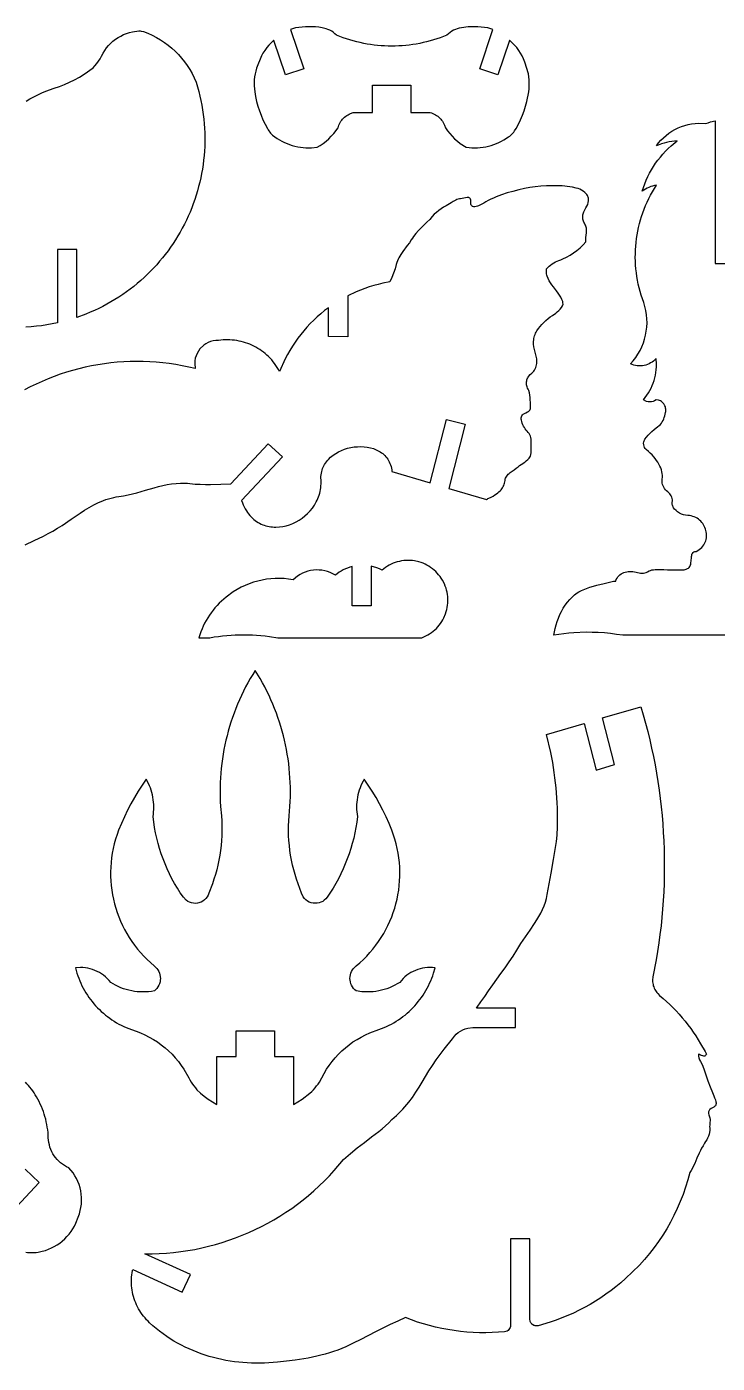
# Model space of a CAD drawing. Extents: x -20.3 to 46.2, y -10.8 to 25.4.
# Drawn here: x 2.79 to 20.84, y -10.82 to 24.1 of the extents above; entities that cross this region are included whole.
import ezdxf

# ---------------------------------------------------------------- set-up
doc = ezdxf.new("R2010")
doc.units = 0

msp = doc.modelspace()

# ---------------------------------------------------------------- linework, layer by layer
for points in [[(10.028, 23.004), (9.551, 22.843), (9.246, 23.747), (9.244, 23.745), (9.242, 23.743), (9.177, 23.685), (9.117, 23.622), (9.061, 23.557), (9.01, 23.487), (8.963, 23.415), (8.921, 23.34), (8.797, 23.021), (8.775, 22.946), (8.757, 22.869), (8.744, 22.792), (8.736, 22.715), (8.732, 22.637), (8.733, 22.559), (8.748, 22.403), (8.77, 22.278), (8.798, 22.153), (8.832, 22.03), (8.87, 21.909), (8.914, 21.79), (8.964, 21.672), (9.078, 21.444), (9.097, 21.412), (9.117, 21.382), (9.139, 21.352), (9.163, 21.324), (9.188, 21.298), (9.215, 21.272), (9.272, 21.226), (9.333, 21.185), (9.396, 21.146), (9.46, 21.111), (9.526, 21.079), (9.593, 21.05), (9.661, 21.025), (9.73, 21.002), (9.8, 20.983), (9.871, 20.967), (9.943, 20.955), (10.015, 20.946), (10.087, 20.94), (10.16, 20.938), (10.234, 20.94), (10.38, 20.953), (10.461, 21.002), (10.538, 21.056), (10.612, 21.114), (10.683, 21.176), (10.749, 21.243), (10.812, 21.313), (10.925, 21.464), (10.936, 21.5), (10.949, 21.535), (10.965, 21.569), (10.982, 21.601), (11.002, 21.633), (11.023, 21.662), (11.046, 21.691), (11.071, 21.717), (11.098, 21.742), (11.126, 21.765), (11.156, 21.787), (11.188, 21.806), (11.22, 21.823), (11.254, 21.839), (11.325, 21.862), (11.825, 21.862), (11.825, 22.577), (12.831, 22.577), (12.831, 21.862), (13.331, 21.862), (13.367, 21.852), (13.402, 21.839), (13.436, 21.823), (13.469, 21.806), (13.5, 21.787), (13.53, 21.765), (13.558, 21.742), (13.585, 21.717), (13.61, 21.691), (13.633, 21.662), (13.655, 21.633), (13.674, 21.601), (13.691, 21.569), (13.707, 21.535), (13.731, 21.464), (13.785, 21.386), (13.844, 21.313), (13.907, 21.243), (13.973, 21.176), (14.044, 21.114), (14.118, 21.056), (14.276, 20.953), (14.349, 20.944), (14.422, 20.94), (14.496, 20.938), (14.569, 20.94), (14.641, 20.946), (14.714, 20.955), (14.785, 20.967), (14.856, 20.983), (14.926, 21.002), (14.995, 21.025), (15.063, 21.05), (15.13, 21.079), (15.196, 21.111), (15.26, 21.146), (15.384, 21.226), (15.413, 21.248), (15.441, 21.272), (15.468, 21.298), (15.493, 21.324), (15.517, 21.352), (15.539, 21.382), (15.578, 21.444), (15.638, 21.557), (15.692, 21.672), (15.742, 21.79), (15.786, 21.909), (15.825, 22.03), (15.858, 22.153), (15.908, 22.403), (15.918, 22.481), (15.924, 22.559), (15.924, 22.637), (15.92, 22.715), (15.912, 22.792), (15.899, 22.869), (15.805, 23.181), (15.772, 23.262), (15.735, 23.34), (15.693, 23.415), (15.646, 23.487), (15.595, 23.557), (15.539, 23.622), (15.414, 23.743), (15.412, 23.745), (15.41, 23.747), (15.105, 22.843), (14.628, 23.004), (14.974, 24.033), (14.843, 24.071), (14.757, 24.085), (14.67, 24.095), (14.583, 24.101), (14.496, 24.104), (14.409, 24.103), (14.322, 24.099), (14.149, 24.079), (14.095, 24.068), (14.043, 24.053), (13.993, 24.034), (13.944, 24.011), (13.898, 23.984), (13.853, 23.954), (13.772, 23.882), (13.685, 23.848), (13.597, 23.816), (13.509, 23.786), (13.42, 23.758), (13.331, 23.732), (13.241, 23.709), (13.151, 23.688), (13.061, 23.669), (12.97, 23.652), (12.879, 23.638), (12.787, 23.626), (12.696, 23.616), (12.604, 23.608), (12.512, 23.602), (12.42, 23.599), (12.328, 23.598), (12.236, 23.599), (12.144, 23.602), (12.052, 23.608), (11.961, 23.616), (11.869, 23.626), (11.778, 23.638), (11.686, 23.652), (11.596, 23.669), (11.505, 23.688), (11.415, 23.709), (11.325, 23.732), (11.236, 23.758), (11.147, 23.786), (11.059, 23.816), (10.884, 23.882), (10.845, 23.92), (10.803, 23.954), (10.759, 23.984), (10.712, 24.011), (10.663, 24.034), (10.613, 24.053), (10.507, 24.079), (10.421, 24.09), (10.334, 24.099), (10.247, 24.103), (10.16, 24.104), (10.073, 24.101), (9.986, 24.095), (9.813, 24.071), (9.682, 24.033), (10.028, 23.004)], [(11.291, 8.969), (11.291, 9.995), (11.231, 9.978), (11.173, 9.958), (11.117, 9.935), (11.061, 9.908), (11.007, 9.879), (10.955, 9.847), (10.856, 9.773), (10.789, 9.811), (10.72, 9.843), (10.649, 9.868), (10.577, 9.887), (10.504, 9.9), (10.43, 9.907), (10.356, 9.908), (10.283, 9.903), (10.21, 9.892), (10.139, 9.876), (10.068, 9.853), (10, 9.824), (9.933, 9.79), (9.87, 9.75), (9.751, 9.653), (9.634, 9.671), (9.517, 9.683), (9.401, 9.688), (9.284, 9.686), (9.168, 9.679), (9.053, 9.665), (8.939, 9.645), (8.826, 9.619), (8.714, 9.588), (8.605, 9.55), (8.497, 9.506), (8.392, 9.457), (8.289, 9.401), (8.189, 9.341), (7.999, 9.202), (7.937, 9.149), (7.876, 9.095), (7.818, 9.038), (7.763, 8.979), (7.709, 8.918), (7.658, 8.855), (7.61, 8.79), (7.564, 8.724), (7.52, 8.656), (7.479, 8.586), (7.44, 8.515), (7.405, 8.442), (7.372, 8.368), (7.341, 8.293), (7.289, 8.138), (7.577, 8.138), (7.687, 8.157), (7.798, 8.173), (7.908, 8.186), (8.019, 8.197), (8.13, 8.206), (8.241, 8.212), (8.353, 8.216), (8.464, 8.217), (8.575, 8.216), (8.686, 8.212), (8.797, 8.206), (8.908, 8.197), (9.019, 8.186), (9.13, 8.173), (9.351, 8.138), (13.114, 8.138), (13.167, 8.159), (13.219, 8.184), (13.27, 8.21), (13.319, 8.24), (13.366, 8.272), (13.411, 8.306), (13.454, 8.343), (13.495, 8.382), (13.534, 8.423), (13.57, 8.467), (13.604, 8.512), (13.636, 8.559), (13.665, 8.608), (13.692, 8.659), (13.737, 8.765), (13.755, 8.82), (13.769, 8.875), (13.781, 8.931), (13.79, 8.987), (13.795, 9.044), (13.798, 9.101), (13.797, 9.157), (13.793, 9.214), (13.787, 9.27), (13.777, 9.326), (13.764, 9.381), (13.748, 9.435), (13.729, 9.489), (13.707, 9.542), (13.655, 9.644), (13.624, 9.693), (13.591, 9.74), (13.555, 9.785), (13.518, 9.828), (13.478, 9.868), (13.436, 9.907), (13.392, 9.942), (13.346, 9.976), (13.299, 10.007), (13.25, 10.035), (13.199, 10.06), (13.147, 10.083), (13.094, 10.103), (13.039, 10.12), (12.927, 10.145), (12.869, 10.153), (12.812, 10.158), (12.755, 10.159), (12.698, 10.158), (12.641, 10.153), (12.585, 10.145), (12.53, 10.134), (12.475, 10.121), (12.421, 10.104), (12.368, 10.084), (12.316, 10.062), (12.265, 10.036), (12.215, 10.008), (12.167, 9.977), (12.076, 9.907), (12.008, 9.939), (11.939, 9.966), (11.795, 10.006), (11.795, 8.969), (11.291, 8.969)], [(10.192, -3.761), (10.239, -3.718), (10.283, -3.672), (10.325, -3.625), (10.365, -3.575), (10.402, -3.524), (10.437, -3.472), (10.499, -3.361), (10.559, -3.249), (10.624, -3.14), (10.694, -3.036), (10.77, -2.935), (10.85, -2.839), (10.935, -2.747), (11.024, -2.66), (11.117, -2.577), (11.215, -2.499), (11.316, -2.426), (11.421, -2.359), (11.53, -2.296), (11.641, -2.239), (11.756, -2.188), (11.995, -2.102), (12.063, -2.077), (12.129, -2.05), (12.195, -2.021), (12.26, -1.989), (12.323, -1.956), (12.385, -1.922), (12.446, -1.885), (12.505, -1.846), (12.563, -1.806), (12.62, -1.764), (12.676, -1.721), (12.73, -1.676), (12.782, -1.629), (12.834, -1.58), (12.883, -1.531), (12.931, -1.479), (12.978, -1.427), (13.022, -1.372), (13.066, -1.317), (13.107, -1.26), (13.147, -1.202), (13.185, -1.142), (13.221, -1.082), (13.255, -1.02), (13.288, -0.957), (13.318, -0.893), (13.347, -0.828), (13.374, -0.761), (13.399, -0.694), (13.421, -0.626), (13.46, -0.487), (13.394, -0.481), (13.328, -0.479), (13.263, -0.481), (13.198, -0.488), (13.134, -0.499), (13.07, -0.514), (13.009, -0.533), (12.948, -0.555), (12.889, -0.582), (12.832, -0.613), (12.777, -0.647), (12.724, -0.684), (12.674, -0.726), (12.626, -0.771), (12.538, -0.87), (12.474, -0.909), (12.408, -0.945), (12.341, -0.978), (12.273, -1.007), (12.203, -1.033), (12.133, -1.056), (12.061, -1.075), (11.989, -1.091), (11.916, -1.103), (11.842, -1.112), (11.768, -1.117), (11.694, -1.119), (11.62, -1.117), (11.545, -1.112), (11.397, -1.09), (11.361, -1.059), (11.33, -1.024), (11.302, -0.986), (11.28, -0.945), (11.262, -0.902), (11.249, -0.857), (11.238, -0.763), (11.241, -0.716), (11.25, -0.669), (11.263, -0.624), (11.281, -0.581), (11.304, -0.541), (11.332, -0.503), (11.4, -0.437), (11.496, -0.355), (11.588, -0.27), (11.676, -0.182), (11.76, -0.09), (11.839, 0.004), (11.915, 0.101), (11.987, 0.2), (12.054, 0.302), (12.118, 0.406), (12.177, 0.512), (12.231, 0.62), (12.282, 0.73), (12.328, 0.842), (12.369, 0.955), (12.407, 1.07), (12.44, 1.186), (12.468, 1.303), (12.492, 1.422), (12.511, 1.541), (12.526, 1.661), (12.536, 1.781), (12.541, 1.902), (12.542, 2.024), (12.537, 2.146), (12.529, 2.267), (12.515, 2.389), (12.496, 2.511), (12.473, 2.632), (12.445, 2.753), (12.411, 2.873), (12.33, 3.111), (12.258, 3.287), (12.181, 3.46), (12.099, 3.631), (12.011, 3.8), (11.918, 3.965), (11.82, 4.128), (11.609, 4.443), (11.578, 4.387), (11.549, 4.33), (11.523, 4.272), (11.5, 4.213), (11.479, 4.153), (11.461, 4.092), (11.446, 4.031), (11.433, 3.969), (11.423, 3.906), (11.416, 3.844), (11.412, 3.78), (11.41, 3.717), (11.411, 3.653), (11.415, 3.59), (11.431, 3.463), (11.414, 3.321), (11.392, 3.18), (11.365, 3.04), (11.334, 2.902), (11.299, 2.764), (11.26, 2.627), (11.216, 2.492), (11.168, 2.359), (11.116, 2.227), (11.06, 2.096), (11, 1.968), (10.936, 1.841), (10.867, 1.716), (10.795, 1.594), (10.639, 1.355), (10.605, 1.313), (10.567, 1.278), (10.524, 1.248), (10.478, 1.225), (10.429, 1.208), (10.378, 1.198), (10.273, 1.2), (10.221, 1.213), (10.172, 1.232), (10.127, 1.257), (10.086, 1.289), (10.049, 1.326), (10.018, 1.367), (9.974, 1.463), (9.925, 1.583), (9.88, 1.704), (9.839, 1.826), (9.801, 1.95), (9.767, 2.074), (9.736, 2.199), (9.71, 2.325), (9.687, 2.452), (9.669, 2.579), (9.654, 2.707), (9.642, 2.835), (9.635, 2.964), (9.632, 3.093), (9.633, 3.222), (9.645, 3.481), (9.658, 3.605), (9.667, 3.73), (9.674, 3.855), (9.679, 3.98), (9.68, 4.105), (9.68, 4.229), (9.676, 4.354), (9.67, 4.478), (9.661, 4.602), (9.65, 4.725), (9.636, 4.848), (9.619, 4.971), (9.6, 5.094), (9.578, 5.216), (9.554, 5.337), (9.527, 5.458), (9.498, 5.578), (9.466, 5.698), (9.432, 5.817), (9.395, 5.935), (9.356, 6.053), (9.314, 6.17), (9.269, 6.285), (9.223, 6.4), (9.173, 6.515), (9.122, 6.628), (9.068, 6.74), (9.011, 6.851), (8.952, 6.961), (8.891, 7.07), (8.761, 7.285), (8.695, 7.178), (8.631, 7.07), (8.57, 6.961), (8.511, 6.851), (8.454, 6.74), (8.4, 6.628), (8.348, 6.515), (8.299, 6.4), (8.252, 6.285), (8.208, 6.17), (8.166, 6.053), (8.127, 5.935), (8.09, 5.817), (8.056, 5.698), (8.024, 5.578), (7.995, 5.458), (7.968, 5.337), (7.944, 5.216), (7.922, 5.094), (7.903, 4.971), (7.886, 4.848), (7.872, 4.725), (7.861, 4.602), (7.852, 4.478), (7.846, 4.354), (7.842, 4.229), (7.841, 4.105), (7.843, 3.98), (7.847, 3.855), (7.854, 3.73), (7.876, 3.481), (7.885, 3.351), (7.889, 3.222), (7.89, 3.093), (7.887, 2.964), (7.879, 2.835), (7.868, 2.707), (7.853, 2.579), (7.835, 2.452), (7.812, 2.325), (7.785, 2.199), (7.755, 2.074), (7.721, 1.95), (7.683, 1.826), (7.642, 1.704), (7.547, 1.463), (7.529, 1.413), (7.503, 1.367), (7.472, 1.326), (7.436, 1.289), (7.395, 1.257), (7.35, 1.232), (7.249, 1.2), (7.196, 1.196), (7.144, 1.198), (7.093, 1.208), (7.044, 1.225), (6.998, 1.248), (6.955, 1.278), (6.883, 1.355), (6.803, 1.473), (6.727, 1.594), (6.655, 1.716), (6.586, 1.841), (6.522, 1.968), (6.462, 2.096), (6.406, 2.227), (6.354, 2.359), (6.306, 2.492), (6.262, 2.627), (6.223, 2.764), (6.187, 2.902), (6.157, 3.04), (6.13, 3.18), (6.09, 3.463), (6.1, 3.526), (6.107, 3.59), (6.111, 3.653), (6.112, 3.717), (6.11, 3.78), (6.106, 3.844), (6.098, 3.906), (6.089, 3.969), (6.076, 4.031), (6.061, 4.092), (6.043, 4.153), (6.022, 4.213), (5.999, 4.272), (5.973, 4.33), (5.913, 4.443), (5.805, 4.287), (5.702, 4.128), (5.604, 3.965), (5.511, 3.8), (5.423, 3.631), (5.341, 3.46), (5.192, 3.111), (5.149, 2.992), (5.111, 2.873), (5.077, 2.753), (5.049, 2.632), (5.026, 2.511), (5.007, 2.389), (4.993, 2.267), (4.984, 2.146), (4.98, 2.024), (4.981, 1.902), (4.986, 1.781), (4.996, 1.661), (5.011, 1.541), (5.03, 1.422), (5.054, 1.303), (5.082, 1.186), (5.115, 1.07), (5.152, 0.955), (5.194, 0.842), (5.24, 0.73), (5.291, 0.62), (5.345, 0.512), (5.404, 0.406), (5.468, 0.302), (5.535, 0.2), (5.607, 0.101), (5.682, 0.004), (5.762, -0.09), (5.846, -0.182), (5.934, -0.27), (6.122, -0.437), (6.158, -0.468), (6.19, -0.503), (6.217, -0.541), (6.24, -0.581), (6.259, -0.624), (6.272, -0.669), (6.283, -0.763), (6.281, -0.81), (6.273, -0.857), (6.26, -0.902), (6.242, -0.945), (6.219, -0.986), (6.192, -1.024), (6.125, -1.09), (6.051, -1.103), (5.976, -1.112), (5.902, -1.117), (5.828, -1.119), (5.753, -1.117), (5.679, -1.112), (5.606, -1.103), (5.533, -1.091), (5.461, -1.075), (5.389, -1.056), (5.319, -1.033), (5.249, -1.007), (5.181, -0.978), (5.113, -0.945), (4.984, -0.87), (4.941, -0.819), (4.896, -0.771), (4.848, -0.726), (4.798, -0.684), (4.745, -0.647), (4.69, -0.613), (4.633, -0.582), (4.574, -0.555), (4.513, -0.533), (4.451, -0.514), (4.388, -0.499), (4.324, -0.488), (4.259, -0.481), (4.194, -0.479), (4.061, -0.487), (4.08, -0.557), (4.101, -0.626), (4.123, -0.694), (4.148, -0.761), (4.175, -0.828), (4.203, -0.893), (4.234, -0.957), (4.266, -1.02), (4.301, -1.082), (4.337, -1.142), (4.375, -1.202), (4.415, -1.26), (4.456, -1.317), (4.499, -1.372), (4.544, -1.427), (4.591, -1.479), (4.639, -1.531), (4.688, -1.58), (4.739, -1.629), (4.792, -1.676), (4.846, -1.721), (4.902, -1.764), (4.958, -1.806), (5.017, -1.846), (5.076, -1.885), (5.137, -1.922), (5.199, -1.956), (5.262, -1.989), (5.327, -2.021), (5.392, -2.05), (5.527, -2.102), (5.648, -2.142), (5.765, -2.188), (5.88, -2.239), (5.992, -2.296), (6.101, -2.359), (6.206, -2.426), (6.307, -2.499), (6.405, -2.577), (6.498, -2.66), (6.587, -2.747), (6.672, -2.839), (6.752, -2.935), (6.827, -3.036), (6.898, -3.14), (7.023, -3.361), (7.052, -3.417), (7.085, -3.472), (7.12, -3.524), (7.157, -3.575), (7.197, -3.625), (7.239, -3.672), (7.33, -3.761), (7.43, -3.845), (7.535, -3.922), (7.758, -4.057), (7.758, -2.801), (8.26, -2.801), (8.26, -2.136), (9.262, -2.136), (9.262, -2.801), (9.764, -2.801), (9.764, -4.057), (9.877, -3.993), (9.987, -3.922), (10.192, -3.761)], [(15.434, -9.827), (15.431, -9.859), (15.423, -9.889), (15.409, -9.917), (15.39, -9.942), (15.368, -9.962), (15.341, -9.979), (15.28, -9.997), (15.115, -10.01), (14.95, -10.019), (14.784, -10.023), (14.619, -10.022), (14.454, -10.016), (14.29, -10.005), (14.126, -9.989), (13.962, -9.968), (13.799, -9.942), (13.637, -9.912), (13.476, -9.877), (13.316, -9.837), (13.157, -9.792), (13, -9.743), (12.688, -9.629), (12.487, -9.719), (12.29, -9.812), (12.096, -9.907), (11.904, -10.004), (11.52, -10.198), (11.325, -10.294), (11.128, -10.388), (11.022, -10.434), (10.916, -10.477), (10.808, -10.516), (10.699, -10.552), (10.59, -10.584), (10.479, -10.613), (10.368, -10.639), (10.257, -10.663), (10.144, -10.684), (10.031, -10.704), (9.804, -10.738), (9.575, -10.767), (9.345, -10.793), (9.232, -10.804), (9.119, -10.812), (9.005, -10.818), (8.892, -10.821), (8.779, -10.821), (8.666, -10.819), (8.553, -10.813), (8.441, -10.805), (8.329, -10.795), (8.217, -10.781), (8.106, -10.765), (7.995, -10.746), (7.885, -10.724), (7.775, -10.699), (7.667, -10.671), (7.559, -10.641), (7.452, -10.608), (7.346, -10.572), (7.241, -10.533), (7.137, -10.491), (7.035, -10.447), (6.933, -10.399), (6.833, -10.349), (6.734, -10.296), (6.637, -10.24), (6.541, -10.181), (6.447, -10.119), (6.355, -10.054), (6.264, -9.986), (6.175, -9.916), (6.088, -9.842), (6.002, -9.765), (5.96, -9.724), (5.919, -9.682), (5.881, -9.638), (5.844, -9.593), (5.808, -9.546), (5.775, -9.498), (5.744, -9.449), (5.714, -9.399), (5.687, -9.348), (5.662, -9.295), (5.638, -9.242), (5.617, -9.189), (5.598, -9.134), (5.581, -9.079), (5.566, -9.023), (5.553, -8.967), (5.543, -8.911), (5.535, -8.854), (5.529, -8.797), (5.525, -8.739), (5.524, -8.682), (5.526, -8.625), (5.529, -8.568), (5.535, -8.511), (5.544, -8.454), (5.555, -8.398), (5.562, -8.369), (6.856, -8.961), (7.066, -8.503), (5.877, -7.959), (6.066, -7.958), (6.254, -7.953), (6.441, -7.941), (6.628, -7.925), (6.813, -7.903), (6.998, -7.876), (7.181, -7.844), (7.363, -7.806), (7.543, -7.764), (7.722, -7.716), (7.899, -7.664), (8.075, -7.607), (8.249, -7.544), (8.42, -7.477), (8.59, -7.406), (8.758, -7.329), (8.924, -7.248), (9.087, -7.162), (9.248, -7.071), (9.406, -6.976), (9.561, -6.877), (9.714, -6.773), (9.864, -6.664), (10.012, -6.552), (10.156, -6.435), (10.297, -6.313), (10.434, -6.188), (10.569, -6.058), (10.7, -5.924), (10.827, -5.787), (11.071, -5.499), (11.248, -5.344), (11.429, -5.194), (11.614, -5.048), (11.802, -4.904), (11.993, -4.762), (12.083, -4.692), (12.169, -4.617), (12.251, -4.537), (12.33, -4.453), (12.39, -4.403), (12.449, -4.351), (12.506, -4.297), (12.562, -4.241), (12.617, -4.183), (12.67, -4.123), (12.773, -4), (12.869, -3.873), (12.96, -3.741), (13.045, -3.608), (13.123, -3.472), (13.208, -3.324), (13.298, -3.179), (13.394, -3.036), (13.493, -2.894), (13.595, -2.754), (13.7, -2.616), (13.916, -2.341), (13.968, -2.277), (14.015, -2.225), (14.067, -2.18), (14.124, -2.14), (14.184, -2.107), (14.248, -2.081), (14.314, -2.061), (14.452, -2.044), (15.56, -2.046), (15.561, -1.542), (14.544, -1.54), (14.561, -1.518), (14.661, -1.378), (14.758, -1.236), (14.86, -1.085), (14.967, -0.935), (15.184, -0.635), (15.293, -0.485), (15.398, -0.333), (15.5, -0.18), (15.596, -0.024), (15.65, 0.063), (15.706, 0.15), (15.825, 0.323), (15.945, 0.497), (16.063, 0.673), (16.12, 0.762), (16.173, 0.852), (16.223, 0.944), (16.269, 1.037), (16.309, 1.132), (16.345, 1.228), (16.373, 1.327), (16.395, 1.428), (16.498, 1.987), (16.56, 2.339), (16.586, 2.498), (16.61, 2.656), (16.631, 2.815), (16.649, 2.975), (16.654, 3.024), (16.659, 3.157), (16.662, 3.29), (16.663, 3.422), (16.662, 3.555), (16.659, 3.688), (16.653, 3.82), (16.646, 3.953), (16.636, 4.085), (16.625, 4.217), (16.611, 4.349), (16.595, 4.481), (16.577, 4.613), (16.557, 4.744), (16.535, 4.875), (16.485, 5.136), (16.372, 5.608), (17.356, 5.898), (17.668, 4.681), (18.152, 4.824), (17.84, 6.041), (18.84, 6.336), (18.903, 6.121), (18.963, 5.905), (19.019, 5.689), (19.072, 5.472), (19.121, 5.254), (19.167, 5.036), (19.21, 4.817), (19.249, 4.597), (19.284, 4.377), (19.317, 4.157), (19.345, 3.936), (19.371, 3.715), (19.393, 3.494), (19.411, 3.272), (19.426, 3.05), (19.438, 2.828), (19.446, 2.606), (19.451, 2.384), (19.452, 2.161), (19.45, 1.939), (19.445, 1.716), (19.436, 1.494), (19.423, 1.272), (19.408, 1.049), (19.388, 0.827), (19.366, 0.606), (19.339, 0.384), (19.31, 0.163), (19.277, -0.058), (19.24, -0.279), (19.156, -0.719), (19.151, -0.753), (19.147, -0.787), (19.146, -0.822), (19.147, -0.856), (19.151, -0.89), (19.157, -0.923), (19.164, -0.956), (19.175, -0.988), (19.187, -1.019), (19.201, -1.05), (19.218, -1.08), (19.236, -1.108), (19.256, -1.135), (19.279, -1.161), (19.329, -1.209), (19.42, -1.286), (19.509, -1.365), (19.596, -1.447), (19.68, -1.53), (19.763, -1.616), (19.843, -1.703), (19.921, -1.792), (19.997, -1.884), (20.07, -1.977), (20.141, -2.072), (20.21, -2.169), (20.276, -2.267), (20.34, -2.368), (20.401, -2.47), (20.516, -2.678), (20.551, -2.747), (20.541, -2.765), (20.531, -2.778), (20.519, -2.787), (20.507, -2.793), (20.495, -2.796), (20.482, -2.797), (20.455, -2.791), (20.427, -2.78), (20.399, -2.766), (20.371, -2.754), (20.344, -2.746), (20.343, -2.769), (20.346, -2.792), (20.357, -2.84), (20.375, -2.888), (20.397, -2.936), (20.446, -3.032), (20.468, -3.08), (20.485, -3.126), (20.534, -3.28), (20.591, -3.441), (20.65, -3.599), (20.709, -3.742), (20.748, -3.832), (20.768, -3.884), (20.787, -3.937), (20.799, -3.989), (20.803, -4.013), (20.804, -4.035), (20.802, -4.056), (20.797, -4.075), (20.788, -4.091), (20.776, -4.104), (20.743, -4.126), (20.709, -4.146), (20.675, -4.166), (20.645, -4.189), (20.633, -4.202), (20.622, -4.217), (20.614, -4.234), (20.609, -4.253), (20.607, -4.274), (20.609, -4.298), (20.615, -4.326), (20.625, -4.356), (20.64, -4.406), (20.648, -4.45), (20.649, -4.489), (20.646, -4.525), (20.638, -4.596), (20.635, -4.634), (20.638, -4.676), (20.64, -4.705), (20.64, -4.733), (20.635, -4.787), (20.623, -4.838), (20.606, -4.888), (20.584, -4.936), (20.559, -4.983), (20.531, -5.029), (20.502, -5.074), (20.464, -5.136), (20.428, -5.199), (20.395, -5.265), (20.364, -5.331), (20.305, -5.465), (20.247, -5.601), (20.219, -5.662), (20.188, -5.722), (20.156, -5.78), (20.121, -5.836), (20.069, -6.03), (20.009, -6.221), (19.943, -6.409), (19.87, -6.594), (19.791, -6.777), (19.705, -6.956), (19.613, -7.132), (19.515, -7.305), (19.41, -7.474), (19.3, -7.639), (19.184, -7.8), (19.062, -7.957), (18.934, -8.11), (18.8, -8.258), (18.441, -8.61), (18.317, -8.718), (18.189, -8.822), (18.059, -8.922), (17.927, -9.018), (17.791, -9.11), (17.653, -9.198), (17.513, -9.282), (17.37, -9.361), (17.224, -9.437), (17.077, -9.508), (16.928, -9.574), (16.776, -9.637), (16.623, -9.694), (16.468, -9.748), (16.152, -9.841), (16.133, -9.845), (16.114, -9.846), (16.094, -9.846), (16.075, -9.843), (16.056, -9.838), (16.038, -9.831), (16.005, -9.811), (15.99, -9.798), (15.977, -9.783), (15.965, -9.768), (15.956, -9.751), (15.948, -9.733), (15.943, -9.714), (15.938, -9.676), (15.938, -7.568), (15.434, -7.568), (15.434, -9.827)]]:
    msp.add_lwpolyline(points, close=True)
for points in [[(2.775, 22.159), (2.874, 22.219), (2.975, 22.275), (3.078, 22.327), (3.183, 22.376), (3.29, 22.42), (3.51, 22.496), (3.646, 22.543), (3.78, 22.596), (3.911, 22.654), (4.04, 22.718), (4.165, 22.788), (4.288, 22.862), (4.523, 23.028), (4.573, 23.084), (4.621, 23.142), (4.712, 23.262), (4.745, 23.339), (4.784, 23.413), (4.827, 23.483), (4.875, 23.55), (4.928, 23.612), (4.984, 23.671), (5.044, 23.725), (5.108, 23.775), (5.176, 23.821), (5.246, 23.861), (5.319, 23.897), (5.395, 23.927), (5.473, 23.952), (5.553, 23.972), (5.719, 23.994), (5.751, 23.994), (5.782, 23.991), (5.843, 23.977), (5.959, 23.932), (6.072, 23.881), (6.181, 23.824), (6.287, 23.762), (6.389, 23.695), (6.487, 23.622), (6.581, 23.544), (6.671, 23.462), (6.757, 23.375), (6.838, 23.284), (6.914, 23.188), (6.985, 23.089), (7.051, 22.985), (7.112, 22.878), (7.216, 22.653), (7.252, 22.534), (7.285, 22.413), (7.315, 22.293), (7.342, 22.173), (7.365, 22.052), (7.386, 21.932), (7.403, 21.811), (7.417, 21.691), (7.429, 21.57), (7.437, 21.45), (7.442, 21.33), (7.445, 21.211), (7.444, 21.091), (7.441, 20.972), (7.434, 20.854), (7.425, 20.736), (7.413, 20.618), (7.398, 20.501), (7.381, 20.384), (7.36, 20.269), (7.337, 20.153), (7.311, 20.039), (7.283, 19.925), (7.252, 19.812), (7.218, 19.7), (7.182, 19.589), (7.143, 19.479), (7.101, 19.37), (7.057, 19.262), (7.01, 19.155), (6.961, 19.049), (6.91, 18.944), (6.856, 18.841), (6.799, 18.739), (6.74, 18.638), (6.679, 18.539), (6.616, 18.441), (6.55, 18.344), (6.482, 18.249), (6.411, 18.156), (6.338, 18.064), (6.263, 17.974), (6.186, 17.886), (6.107, 17.799), (6.025, 17.714), (5.941, 17.631), (5.856, 17.55), (5.768, 17.471), (5.678, 17.394), (5.586, 17.319), (5.492, 17.246), (5.396, 17.175), (5.298, 17.106), (5.198, 17.04), (5.096, 16.976), (4.992, 16.914), (4.887, 16.854), (4.779, 16.797), (4.67, 16.742), (4.559, 16.69), (4.446, 16.641), (4.331, 16.594), (4.096, 16.508), (4.096, 18.284), (3.592, 18.284), (3.592, 18.284), (3.592, 16.366), (3.455, 16.338), (3.318, 16.313), (3.18, 16.292), (3.041, 16.276), (2.902, 16.263), (2.763, 16.254)], [(23.795, 8.201), (18.364, 8.201), (18.205, 8.226), (18.046, 8.247), (17.887, 8.262), (17.727, 8.273), (17.567, 8.278), (17.407, 8.279), (17.086, 8.266), (16.956, 8.254), (16.826, 8.24), (16.567, 8.201), (16.581, 8.291), (16.601, 8.382), (16.625, 8.473), (16.653, 8.563), (16.687, 8.653), (16.724, 8.741), (16.767, 8.827), (16.813, 8.91), (16.864, 8.989), (16.919, 9.064), (16.979, 9.135), (17.042, 9.2), (17.108, 9.259), (17.179, 9.311), (17.216, 9.334), (17.253, 9.356), (17.291, 9.375), (17.331, 9.393), (17.416, 9.426), (17.506, 9.455), (17.598, 9.483), (17.692, 9.508), (17.878, 9.556), (18.051, 9.602), (18.088, 9.61), (18.125, 9.615), (18.181, 9.617), (18.197, 9.657), (18.216, 9.693), (18.238, 9.726), (18.264, 9.756), (18.293, 9.782), (18.325, 9.804), (18.359, 9.824), (18.394, 9.84), (18.432, 9.853), (18.471, 9.862), (18.51, 9.868), (18.551, 9.871), (18.592, 9.87), (18.633, 9.867), (18.674, 9.859), (18.714, 9.849), (18.752, 9.839), (18.791, 9.83), (18.83, 9.824), (18.869, 9.822), (18.907, 9.824), (18.944, 9.83), (18.98, 9.843), (19.014, 9.862), (19.052, 9.883), (19.09, 9.899), (19.13, 9.909), (19.17, 9.916), (19.212, 9.92), (19.253, 9.921), (19.338, 9.922), (19.437, 9.92), (19.536, 9.915), (19.634, 9.911), (19.731, 9.911), (19.827, 9.909), (19.877, 9.908), (19.926, 9.91), (19.974, 9.915), (20.02, 9.926), (20.041, 9.935), (20.062, 9.945), (20.082, 9.958), (20.1, 9.973), (20.119, 9.996), (20.132, 10.024), (20.142, 10.054), (20.149, 10.086), (20.155, 10.155), (20.16, 10.225), (20.163, 10.258), (20.168, 10.289), (20.175, 10.318), (20.187, 10.343), (20.202, 10.364), (20.223, 10.38), (20.235, 10.386), (20.25, 10.39), (20.283, 10.395), (20.326, 10.417), (20.365, 10.442), (20.4, 10.469), (20.431, 10.499), (20.459, 10.53), (20.483, 10.563), (20.503, 10.597), (20.52, 10.633), (20.534, 10.67), (20.544, 10.708), (20.551, 10.746), (20.554, 10.785), (20.555, 10.824), (20.553, 10.863), (20.547, 10.902), (20.539, 10.94), (20.527, 10.978), (20.513, 11.015), (20.497, 11.052), (20.477, 11.086), (20.455, 11.12), (20.431, 11.152), (20.404, 11.182), (20.374, 11.209), (20.343, 11.235), (20.309, 11.258), (20.273, 11.279), (20.235, 11.296), (20.195, 11.31), (20.153, 11.322), (20.109, 11.329), (20.063, 11.333), (20.007, 11.339), (19.952, 11.352), (19.898, 11.371), (19.847, 11.396), (19.8, 11.425), (19.758, 11.459), (19.722, 11.496), (19.693, 11.536), (19.681, 11.557), (19.671, 11.578), (19.664, 11.6), (19.658, 11.621), (19.655, 11.643), (19.655, 11.665), (19.658, 11.687), (19.663, 11.709), (19.663, 11.744), (19.658, 11.779), (19.648, 11.812), (19.635, 11.844), (19.617, 11.874), (19.596, 11.901), (19.543, 11.947), (19.51, 11.974), (19.482, 12.003), (19.457, 12.035), (19.437, 12.068), (19.421, 12.103), (19.408, 12.139), (19.399, 12.175), (19.395, 12.211), (19.394, 12.247), (19.397, 12.282), (19.402, 12.33), (19.402, 12.379), (19.398, 12.428), (19.389, 12.477), (19.376, 12.526), (19.359, 12.575), (19.338, 12.625), (19.313, 12.674), (19.284, 12.723), (19.251, 12.771), (19.215, 12.819), (19.175, 12.867), (19.132, 12.915), (19.085, 12.962), (19.035, 13.008), (18.982, 13.053), (18.956, 13.081), (18.936, 13.113), (18.922, 13.146), (18.913, 13.182), (18.911, 13.218), (18.914, 13.255), (18.939, 13.325), (18.984, 13.379), (19.031, 13.432), (19.08, 13.482), (19.13, 13.531), (19.183, 13.578), (19.237, 13.623), (19.35, 13.707), (19.375, 13.742), (19.397, 13.779), (19.418, 13.817), (19.436, 13.856), (19.451, 13.896), (19.464, 13.937), (19.483, 14.022), (19.489, 14.051), (19.491, 14.081), (19.491, 14.11), (19.487, 14.139), (19.479, 14.168), (19.469, 14.195), (19.439, 14.247), (19.42, 14.27), (19.399, 14.291), (19.376, 14.309), (19.351, 14.324), (19.324, 14.337), (19.296, 14.346), (19.237, 14.356), (19.199, 14.332), (19.159, 14.314), (19.117, 14.304), (19.074, 14.301), (19.03, 14.304), (18.988, 14.314), (18.91, 14.356), (18.956, 14.413), (18.998, 14.472), (19.038, 14.533), (19.074, 14.595), (19.107, 14.66), (19.136, 14.725), (19.162, 14.792), (19.185, 14.86), (19.204, 14.93), (19.22, 15), (19.232, 15.071), (19.24, 15.142), (19.245, 15.214), (19.246, 15.287), (19.237, 15.432), (19.204, 15.399), (19.169, 15.368), (19.132, 15.341), (19.093, 15.317), (19.053, 15.296), (19.011, 15.278), (18.969, 15.264), (18.925, 15.253), (18.88, 15.245), (18.835, 15.241), (18.79, 15.241), (18.745, 15.244), (18.699, 15.25), (18.654, 15.26), (18.566, 15.291), (18.639, 15.374), (18.705, 15.461), (18.764, 15.551), (18.817, 15.645), (18.864, 15.742), (18.904, 15.841), (18.937, 15.942), (18.963, 16.046), (18.982, 16.15), (18.995, 16.256), (19, 16.363), (18.998, 16.47), (18.989, 16.578), (18.973, 16.685), (18.918, 16.897), (18.883, 16.992), (18.851, 17.088), (18.822, 17.185), (18.796, 17.283), (18.773, 17.381), (18.753, 17.479), (18.736, 17.577), (18.722, 17.676), (18.71, 17.776), (18.702, 17.875), (18.697, 17.974), (18.694, 18.073), (18.695, 18.173), (18.698, 18.272), (18.704, 18.371), (18.713, 18.47), (18.725, 18.568), (18.74, 18.666), (18.758, 18.764), (18.778, 18.861), (18.802, 18.958), (18.828, 19.054), (18.857, 19.149), (18.889, 19.243), (18.924, 19.337), (18.962, 19.43), (19.002, 19.522), (19.045, 19.612), (19.091, 19.702), (19.14, 19.791), (19.246, 19.964), (19.196, 19.954), (19.147, 19.941), (19.098, 19.925), (19.051, 19.907), (19.005, 19.886), (18.96, 19.862), (18.875, 19.807), (18.906, 19.904), (18.94, 20.001), (18.979, 20.095), (19.021, 20.187), (19.067, 20.278), (19.117, 20.367), (19.17, 20.453), (19.226, 20.537), (19.286, 20.619), (19.349, 20.698), (19.415, 20.775), (19.485, 20.849), (19.557, 20.921), (19.633, 20.989), (19.792, 21.118), (19.722, 21.113), (19.652, 21.105), (19.582, 21.095), (19.513, 21.08), (19.445, 21.063), (19.378, 21.043), (19.246, 20.992), (19.303, 21.068), (19.365, 21.139), (19.431, 21.205), (19.501, 21.266), (19.574, 21.322), (19.651, 21.374), (19.73, 21.42), (19.813, 21.46), (19.898, 21.495), (19.985, 21.525), (20.074, 21.548), (20.165, 21.566), (20.257, 21.578), (20.35, 21.584), (20.539, 21.576), (20.539, 21.576), (20.598, 21.597), (20.659, 21.615), (20.783, 21.641), (20.783, 17.914), (21.287, 17.914)], [(2.748, 10.562), (2.984, 10.682), (3.224, 10.796), (3.35, 10.858), (3.473, 10.925), (3.593, 10.998), (3.713, 11.074), (3.948, 11.233), (4.183, 11.391), (4.302, 11.467), (4.422, 11.539), (4.544, 11.607), (4.668, 11.668), (4.732, 11.696), (4.796, 11.722), (4.861, 11.746), (4.927, 11.767), (4.994, 11.786), (5.062, 11.803), (5.131, 11.816), (5.201, 11.827), (5.32, 11.845), (5.437, 11.869), (5.553, 11.896), (5.668, 11.926), (5.895, 11.991), (6.12, 12.056), (6.233, 12.087), (6.347, 12.114), (6.461, 12.138), (6.577, 12.158), (6.693, 12.171), (6.812, 12.178), (6.872, 12.179), (6.932, 12.177), (6.993, 12.174), (7.054, 12.168), (7.191, 12.155), (7.326, 12.148), (7.46, 12.144), (7.594, 12.144), (7.859, 12.15), (8.123, 12.159), (9.103, 13.207), (9.47, 12.864), (8.403, 11.721), (8.427, 11.662), (8.45, 11.607), (8.475, 11.555), (8.501, 11.505), (8.529, 11.458), (8.558, 11.414), (8.589, 11.372), (8.621, 11.333), (8.654, 11.297), (8.688, 11.263), (8.724, 11.231), (8.76, 11.202), (8.798, 11.175), (8.836, 11.151), (8.876, 11.128), (8.916, 11.109), (8.957, 11.091), (8.998, 11.076), (9.041, 11.063), (9.083, 11.052), (9.126, 11.043), (9.17, 11.036), (9.214, 11.032), (9.258, 11.029), (9.303, 11.029), (9.392, 11.033), (9.481, 11.045), (9.569, 11.065), (9.657, 11.092), (9.743, 11.125), (9.827, 11.165), (9.908, 11.211), (9.986, 11.264), (10.06, 11.322), (10.13, 11.385), (10.196, 11.454), (10.256, 11.527), (10.31, 11.606), (10.357, 11.688), (10.379, 11.731), (10.398, 11.775), (10.416, 11.82), (10.432, 11.866), (10.446, 11.913), (10.457, 11.961), (10.467, 12.009), (10.474, 12.058), (10.479, 12.108), (10.482, 12.159), (10.483, 12.211), (10.481, 12.263), (10.479, 12.308), (10.48, 12.352), (10.484, 12.396), (10.49, 12.438), (10.499, 12.479), (10.51, 12.518), (10.523, 12.557), (10.539, 12.595), (10.556, 12.631), (10.576, 12.666), (10.597, 12.701), (10.621, 12.733), (10.646, 12.765), (10.672, 12.796), (10.731, 12.853), (10.795, 12.905), (10.864, 12.952), (10.937, 12.994), (11.014, 13.031), (11.095, 13.062), (11.177, 13.088), (11.262, 13.108), (11.348, 13.122), (11.434, 13.13), (11.52, 13.132), (11.605, 13.129), (11.688, 13.119), (11.77, 13.102), (11.848, 13.08), (11.924, 13.051), (11.96, 13.034), (11.995, 13.015), (12.028, 12.994), (12.061, 12.972), (12.092, 12.949), (12.122, 12.923), (12.15, 12.896), (12.176, 12.867), (12.201, 12.836), (12.224, 12.804), (12.245, 12.769), (12.265, 12.733), (12.282, 12.695), (12.297, 12.656), (12.31, 12.614), (12.321, 12.571), (12.329, 12.525), (12.335, 12.478), (13.336, 12.183), (13.336, 12.183), (13.761, 13.842), (14.25, 13.717), (13.82, 12.04), (14.803, 11.75), (14.831, 11.767), (14.843, 11.773), (14.912, 11.805), (14.978, 11.841), (15.025, 11.869), (15.069, 11.899), (15.101, 11.923), (15.131, 11.949), (15.16, 11.976), (15.187, 12.005), (15.208, 12.032), (15.227, 12.059), (15.244, 12.089), (15.258, 12.119), (15.269, 12.149), (15.279, 12.179), (15.285, 12.212), (15.29, 12.245), (15.295, 12.278), (15.304, 12.308), (15.317, 12.336), (15.333, 12.363), (15.352, 12.387), (15.373, 12.41), (15.397, 12.432), (15.422, 12.452), (15.475, 12.491), (15.53, 12.528), (15.584, 12.565), (15.632, 12.603), (15.672, 12.636), (15.714, 12.666), (15.803, 12.728), (15.846, 12.76), (15.886, 12.795), (15.922, 12.834), (15.938, 12.856), (15.951, 12.878), (15.964, 12.923), (15.971, 12.969), (15.973, 13.016), (15.972, 13.063), (15.969, 13.157), (15.969, 13.204), (15.973, 13.25), (15.975, 13.289), (15.972, 13.327), (15.964, 13.366), (15.952, 13.404), (15.936, 13.44), (15.917, 13.474), (15.895, 13.505), (15.871, 13.532), (15.844, 13.561), (15.818, 13.593), (15.794, 13.628), (15.773, 13.666), (15.753, 13.705), (15.737, 13.745), (15.725, 13.785), (15.716, 13.827), (15.714, 13.852), (15.714, 13.886), (15.719, 13.914), (15.73, 13.938), (15.745, 13.959), (15.764, 13.976), (15.785, 13.991), (15.831, 14.016), (15.878, 14.039), (15.9, 14.052), (15.919, 14.067), (15.935, 14.084), (15.947, 14.104), (15.954, 14.128), (15.956, 14.156), (15.951, 14.289), (15.95, 14.353), (15.946, 14.416), (15.939, 14.478), (15.927, 14.539), (15.908, 14.601), (15.896, 14.632), (15.881, 14.663), (15.869, 14.69), (15.86, 14.718), (15.853, 14.745), (15.85, 14.772), (15.85, 14.799), (15.852, 14.825), (15.856, 14.851), (15.863, 14.877), (15.872, 14.901), (15.884, 14.926), (15.897, 14.949), (15.912, 14.971), (15.948, 15.013), (15.99, 15.051), (16.018, 15.076), (16.042, 15.103), (16.063, 15.133), (16.08, 15.165), (16.094, 15.199), (16.104, 15.234), (16.112, 15.271), (16.117, 15.308), (16.119, 15.346), (16.119, 15.384), (16.117, 15.422), (16.112, 15.46), (16.097, 15.533), (16.076, 15.601), (16.056, 15.667), (16.042, 15.736), (16.035, 15.808), (16.036, 15.881), (16.039, 15.918), (16.045, 15.954), (16.052, 15.99), (16.062, 16.025), (16.073, 16.059), (16.087, 16.093), (16.103, 16.125), (16.122, 16.156), (16.163, 16.215), (16.207, 16.273), (16.255, 16.327), (16.306, 16.379), (16.359, 16.429), (16.415, 16.476), (16.473, 16.52), (16.532, 16.562), (16.616, 16.621), (16.656, 16.653), (16.694, 16.686), (16.729, 16.723), (16.761, 16.764), (16.788, 16.808), (16.81, 16.858), (16.804, 16.889), (16.796, 16.92), (16.774, 16.979), (16.746, 17.036), (16.713, 17.091), (16.676, 17.146), (16.637, 17.199), (16.555, 17.304), (16.515, 17.357), (16.478, 17.411), (16.444, 17.466), (16.415, 17.523), (16.392, 17.582), (16.383, 17.612), (16.376, 17.643), (16.371, 17.675), (16.369, 17.707), (16.369, 17.74), (16.371, 17.774), (16.444, 17.843), (16.482, 17.875), (16.521, 17.905), (16.562, 17.933), (16.605, 17.958), (16.649, 17.979), (16.695, 17.997), (16.746, 18.016), (16.797, 18.036), (16.895, 18.083), (16.99, 18.136), (17.08, 18.195), (17.167, 18.26), (17.25, 18.33), (17.329, 18.405), (17.404, 18.485), (17.399, 18.513), (17.398, 18.541), (17.4, 18.6), (17.415, 18.721), (17.419, 18.781), (17.419, 18.81), (17.417, 18.839), (17.413, 18.866), (17.405, 18.893), (17.394, 18.918), (17.379, 18.942), (17.363, 18.967), (17.349, 18.993), (17.338, 19.019), (17.33, 19.046), (17.324, 19.073), (17.321, 19.101), (17.319, 19.129), (17.32, 19.157), (17.324, 19.185), (17.329, 19.213), (17.337, 19.24), (17.346, 19.268), (17.371, 19.321), (17.402, 19.371), (17.429, 19.414), (17.451, 19.46), (17.465, 19.507), (17.473, 19.555), (17.473, 19.578), (17.472, 19.602), (17.468, 19.626), (17.462, 19.649), (17.454, 19.672), (17.443, 19.694), (17.429, 19.716), (17.413, 19.737), (17.374, 19.775), (17.334, 19.808), (17.291, 19.834), (17.246, 19.856), (17.199, 19.873), (17.15, 19.888), (17.049, 19.912), (16.983, 19.924), (16.916, 19.933), (16.849, 19.94), (16.782, 19.943), (16.648, 19.946), (16.514, 19.947), (16.37, 19.945), (16.225, 19.937), (16.081, 19.923), (16.01, 19.913), (15.941, 19.901), (15.795, 19.873), (15.646, 19.84), (15.495, 19.802), (15.345, 19.76), (15.198, 19.712), (15.126, 19.685), (15.055, 19.657), (14.986, 19.628), (14.919, 19.596), (14.853, 19.563), (14.791, 19.528), (14.733, 19.494), (14.668, 19.458), (14.6, 19.426), (14.566, 19.413), (14.534, 19.404), (14.504, 19.399), (14.476, 19.398), (14.451, 19.404), (14.44, 19.409), (14.429, 19.416), (14.42, 19.424), (14.412, 19.435), (14.406, 19.447), (14.4, 19.462), (14.394, 19.498), (14.394, 19.543), (14.393, 19.572), (14.389, 19.594), (14.381, 19.612), (14.37, 19.625), (14.356, 19.633), (14.34, 19.638), (14.322, 19.64), (14.302, 19.639), (14.258, 19.633), (14.213, 19.623), (14.169, 19.615), (14.129, 19.611), (14.097, 19.609), (14.065, 19.601), (14.033, 19.589), (14.001, 19.573), (13.938, 19.537), (13.879, 19.5), (13.75, 19.424), (13.685, 19.385), (13.619, 19.343), (13.556, 19.299), (13.496, 19.252), (13.44, 19.202), (13.389, 19.147), (13.322, 19.071), (13.25, 18.997), (13.102, 18.852), (13.03, 18.778), (12.961, 18.702), (12.897, 18.622), (12.868, 18.581), (12.84, 18.538), (12.789, 18.46), (12.733, 18.383), (12.619, 18.229), (12.566, 18.15), (12.518, 18.069), (12.497, 18.027), (12.478, 17.984), (12.462, 17.94), (12.448, 17.895), (12.415, 17.777), (12.374, 17.661), (12.33, 17.547), (12.282, 17.434), (12.094, 17.399), (11.976, 17.371), (11.858, 17.34), (11.742, 17.305), (11.627, 17.266), (11.513, 17.223), (11.401, 17.177), (11.181, 17.073), (11.179, 16.004), (10.675, 16.005), (10.676, 16.762), (10.575, 16.686), (10.477, 16.606), (10.381, 16.523), (10.289, 16.436), (10.2, 16.347), (10.114, 16.255), (10.031, 16.16), (9.951, 16.063), (9.875, 15.963), (9.802, 15.86), (9.732, 15.755), (9.666, 15.647), (9.604, 15.538), (9.545, 15.426), (9.399, 15.097), (9.369, 15.151), (9.338, 15.203), (9.304, 15.254), (9.269, 15.303), (9.232, 15.35), (9.193, 15.396), (9.152, 15.44), (9.111, 15.483), (9.067, 15.523), (9.022, 15.562), (8.976, 15.599), (8.929, 15.634), (8.88, 15.667), (8.83, 15.699), (8.779, 15.728), (8.727, 15.756), (8.674, 15.781), (8.62, 15.805), (8.565, 15.826), (8.509, 15.846), (8.453, 15.863), (8.396, 15.878), (8.338, 15.891), (8.279, 15.902), (8.22, 15.91), (8.161, 15.916), (8.101, 15.92), (8.041, 15.922), (7.98, 15.921), (7.92, 15.918), (7.798, 15.904), (7.729, 15.902), (7.661, 15.892), (7.595, 15.875), (7.532, 15.85), (7.472, 15.818), (7.416, 15.78), (7.317, 15.685), (7.276, 15.629), (7.242, 15.569), (7.215, 15.507), (7.196, 15.442), (7.184, 15.375), (7.179, 15.307), (7.194, 15.171), (7.025, 15.21), (6.856, 15.245), (6.686, 15.275), (6.516, 15.301), (6.346, 15.321), (6.176, 15.337), (6.005, 15.349), (5.835, 15.355), (5.664, 15.357), (5.494, 15.354), (5.325, 15.347), (5.155, 15.335), (4.987, 15.318), (4.818, 15.297), (4.651, 15.271), (4.484, 15.24), (4.318, 15.206), (4.153, 15.166), (3.99, 15.122), (3.827, 15.074), (3.666, 15.021), (3.506, 14.964), (3.347, 14.902), (3.19, 14.836), (3.035, 14.766), (2.881, 14.691), (2.73, 14.612)], [(2.77, -7.916), (2.813, -7.923), (2.857, -7.928), (2.902, -7.93), (2.946, -7.931), (3.035, -7.926), (3.087, -7.919), (3.194, -7.894), (3.277, -7.871), (3.358, -7.842), (3.436, -7.808), (3.511, -7.77), (3.584, -7.727), (3.653, -7.679), (3.72, -7.627), (3.782, -7.571), (3.841, -7.512), (3.896, -7.448), (3.948, -7.381), (3.994, -7.311), (4.037, -7.238), (4.074, -7.161), (4.135, -7), (4.135, -7), (4.165, -6.917), (4.189, -6.832), (4.207, -6.747), (4.218, -6.661), (4.224, -6.575), (4.223, -6.489), (4.216, -6.404), (4.203, -6.319), (4.184, -6.236), (4.159, -6.154), (4.129, -6.074), (4.092, -5.996), (4.05, -5.92), (4.002, -5.847), (3.891, -5.711), (3.833, -5.684), (3.777, -5.653), (3.725, -5.618), (3.675, -5.58), (3.629, -5.539), (3.585, -5.495), (3.545, -5.448), (3.508, -5.398), (3.475, -5.346), (3.446, -5.292), (3.42, -5.235), (3.398, -5.177), (3.381, -5.117), (3.367, -5.055), (3.354, -4.929), (3.351, -4.859), (3.346, -4.788), (3.338, -4.718), (3.328, -4.649), (3.316, -4.58), (3.302, -4.511), (3.286, -4.443), (3.267, -4.376), (3.247, -4.309), (3.224, -4.242), (3.199, -4.177), (3.172, -4.112), (3.143, -4.048), (3.111, -3.985), (3.043, -3.862), (3.013, -3.809), (2.981, -3.756), (2.947, -3.706), (2.912, -3.657), (2.875, -3.609), (2.836, -3.563), (2.796, -3.519), (2.754, -3.477)], [(2.746, -5.752), (3.113, -6.094), (2.046, -7.238)]]:
    msp.add_lwpolyline(points)

doc.saveas('drawing.dxf')
